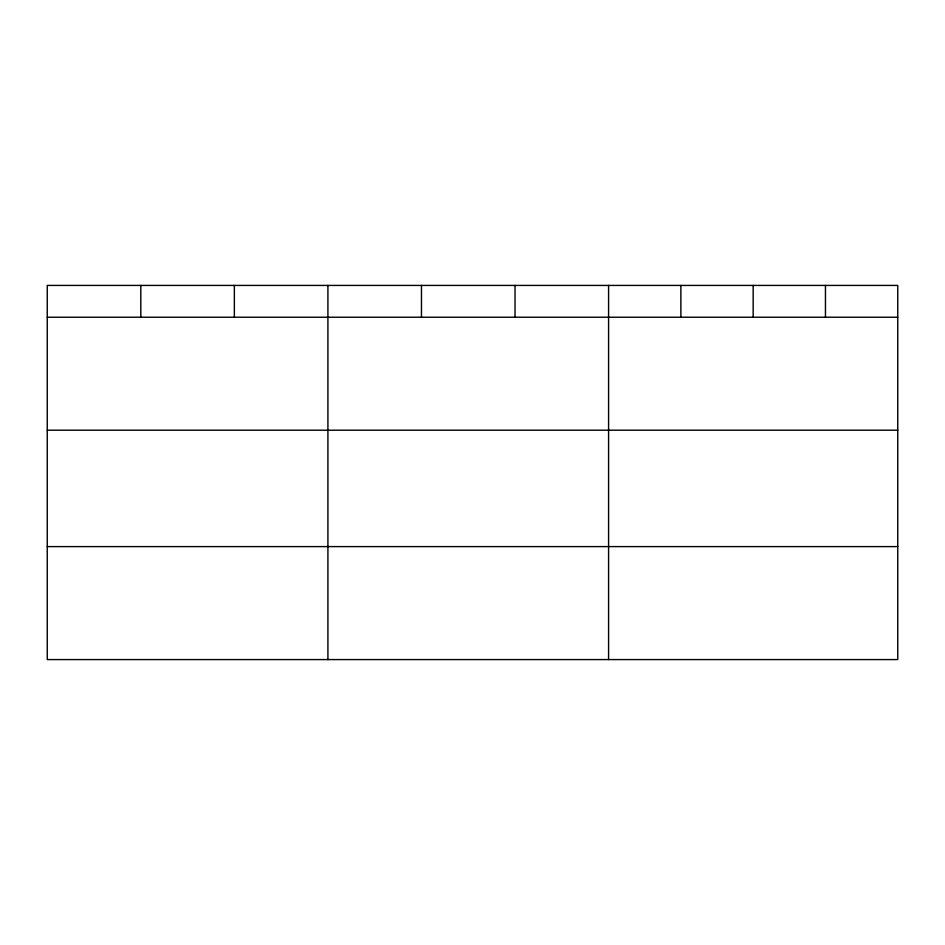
<?xml version="1.0" encoding="UTF-8"?>
<svg xmlns="http://www.w3.org/2000/svg" width="945" height="945" viewBox="0 0 945 945"><rect width="100%" height="100%" fill="white"/><g stroke="black" fill="none" stroke-linecap="round" stroke-linejoin="round"><path stroke-width="1.42" d="M897.75 430.199L897.75 285.425L47.25 285.425L47.25 659.575L897.75 659.575L897.75 430.199L47.25 430.199M47.25 317.225L897.75 317.225M47.25 546.6L897.75 546.6M825.457 285.425L825.457 317.225M753.165 285.425L753.165 317.225M680.872 285.425L680.872 317.225M608.58 285.425L608.58 659.575M515.025 285.425L515.025 317.225M421.47 285.425L421.47 317.225M327.915 285.425L327.915 659.575M234.36 285.425L234.36 317.225M140.805 285.425L140.805 317.225"/></g></svg>
